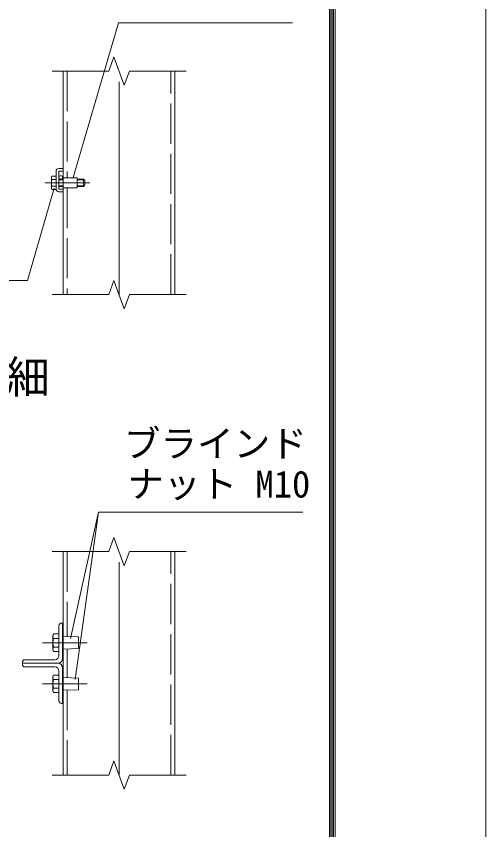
# Model space of a CAD drawing. Units: millimetres at full size; details may follow other scales. Extents: x -10500 to 10500, y -7425 to 7425.
# Drawn here: x 8397 to 10500, y 497 to 4137 of the extents above; entities that cross this region are included whole.
import ezdxf
from ezdxf.enums import TextEntityAlignment as Align

# ---------------------------------------------------------------- set-up
doc = ezdxf.new("R2010")
doc.units = ezdxf.units.MM
doc.header["$LTSCALE"] = 30
doc.linetypes.add('DASHED', pattern=[7.5, 6, -1.5])
doc.linetypes.add('USER1', pattern=[50.8, 31.75, -6.35, 6.35, -6.35])
for name, color, linetype, lineweight in [('0-0_D-STR-TXT', 7, 'Continuous', 13), ('0-1_D-STR-DIM', 7, 'Continuous', 13), ('0-2_D-STR1', 1, 'Continuous', 18), ('0-3_D-BMK', 2, 'USER1', 13), ('0-4_D-STR3', 3, 'Continuous', 13), ('0-A_D-TTL-TXT', 7, 'Continuous', 13), ('0-C_D-TTL', 7, 'Continuous', 18)]:
    doc.layers.add(name, color=color, linetype=linetype, lineweight=lineweight)
doc.styles.add('ＭＳ ゴシック', font='')
doc.styles.get('ＭＳ ゴシック').set_extended_font_data('MS Gothic')

msp = doc.modelspace()

# ---------------------------------------------------------------- linework, layer by layer
at = {"layer": '0-0_D-STR-TXT'}
msp.add_line((8765.73, 1918.02), (8640.25, 1351.93), dxfattribs=at)
for points in [[(9634.48, 4107.26), (8854.36, 4107.26), (8651.99, 3415.38)], [(7426.69, 2954.42), (8446.77, 2954.42), (8567.43, 3366.9)], [(9680.48, 1918.02), (8765.73, 1918.02), (8660.74, 1169.53)]]:
    msp.add_lwpolyline(points, dxfattribs=at)
at = {"layer": '0-1_D-STR-DIM'}
for p, q in [((8834.35, 3954.77), (8811.26, 3891.34)), ((8880.52, 3827.91), (8834.35, 3954.77)), ((8557.44, 3891.34), (8811.26, 3891.34)), ((8903.61, 3891.34), (8880.52, 3827.91)), ((8903.61, 3891.34), (9157.44, 3891.34)), ((8834.35, 2954.77), (8811.26, 2891.34)), ((8880.52, 2827.91), (8834.35, 2954.77)), ((8557.44, 2891.34), (8811.26, 2891.34)), ((8903.61, 2891.34), (8880.52, 2827.91)), ((8903.61, 2891.34), (9157.44, 2891.34)), ((8834.35, 1804.77), (8811.26, 1741.34)), ((8880.52, 1677.91), (8834.35, 1804.77)), ((8557.44, 1741.34), (8811.26, 1741.34)), ((8903.61, 1741.34), (8880.52, 1677.91)), ((8903.61, 1741.34), (9157.44, 1741.34)), ((8834.35, 804.77), (8811.26, 741.34)), ((8880.52, 677.91), (8834.35, 804.77)), ((8557.44, 741.34), (8811.26, 741.34)), ((8903.61, 741.34), (8880.52, 677.91)), ((8903.61, 741.34), (9157.44, 741.34))]:
    msp.add_line(p, q, dxfattribs=at)
at = {"layer": '0-2_D-STR1'}
for p, q in [((8607.44, 3891.34), (8607.44, 2891.34)), ((9107.44, 2891.34), (9107.44, 3891.34)), ((8607.44, 1741.34), (8607.44, 741.34)), ((9107.44, 741.34), (9107.44, 1741.34)), ((8600.24, 1421.34), (8604.24, 1421.34)), ((8604.24, 1261.34), (8604.24, 1421.34)), ((8588.24, 1275.34), (8588.24, 1409.34)), ((8424.24, 1241.34), (8424.24, 1245.34)), ((8424.24, 1241.34), (8584.24, 1241.34)), ((8424.24, 1241.34), (8424.24, 1237.34)), ((8424.24, 1241.34), (8584.24, 1241.34)), ((8436.24, 1257.34), (8570.24, 1257.34)), ((8436.24, 1225.34), (8570.24, 1225.34)), ((8588.24, 1207.34), (8588.24, 1073.34)), ((8604.24, 1221.34), (8604.24, 1061.34)), ((8600.24, 1061.34), (8604.24, 1061.34))]:
    msp.add_line(p, q, dxfattribs=at)
at = {"layer": '0-2_D-STR1', "linetype": 'DASHED'}
for p, q in [((8625.44, 3891.34), (8625.44, 3413.62)), ((9089.44, 2891.34), (9089.44, 3891.34)), ((8625.44, 3369.05), (8625.44, 2891.34)), ((8625.44, 1741.34), (8625.44, 1360.81)), ((9089.44, 741.34), (9089.44, 1741.34)), ((8625.44, 1305.87), (8625.44, 1176.81)), ((8625.44, 1121.87), (8625.44, 741.34))]:
    msp.add_line(p, q, dxfattribs=at)
at = {"layer": '0-2_D-STR1'}
for centre, radius, start, end in [((8600.24, 1409.34), 12, 90, 180), ((8570.24, 1275.34), 18, 270, 0), ((8436.24, 1245.34), 12, 90, 180), ((8584.24, 1261.34), 20, 270, 0), ((8584.24, 1221.34), 20, 0, 90), ((8436.24, 1237.34), 12, 180, 270), ((8570.24, 1207.34), 18, 0, 90), ((8600.24, 1073.34), 12, 180, 270)]:
    msp.add_arc(centre, radius, start, end, dxfattribs=at)
at = {"layer": '0-3_D-BMK'}
for p, q in [((8857.44, 2891.34), (8857.44, 3891.34)), ((8526.13, 3391.34), (8726.13, 3391.34)), ((8857.44, 741.34), (8857.44, 1741.34)), ((8715.04, 1333.34), (8515.04, 1333.34)), ((8715.04, 1149.34), (8515.04, 1149.34))]:
    msp.add_line(p, q, dxfattribs=at)
at = {"layer": '0-4_D-STR3'}
for p, q in [((8575.44, 3443.34), (8575.44, 3363.34)), ((8587.44, 3455.34), (8607.44, 3455.34)), ((8587.44, 3441.34), (8587.44, 3365.34)), ((8589.44, 3443.34), (8607.44, 3443.34)), ((8607.44, 3455.34), (8607.44, 3443.34)), ((8554.24, 3416.54), (8557.02, 3421.36)), ((8554.24, 3416.54), (8554.24, 3366.14)), ((8575.44, 3421.36), (8557.02, 3421.36)), ((8575.44, 3406.35), (8557.02, 3406.35)), ((8575.44, 3421.36), (8575.44, 3361.32)), ((8587.44, 3407.34), (8607.44, 3407.34)), ((8587.44, 3404.34), (8607.44, 3404.34)), ((8607.44, 3413.74), (8670.24, 3413.34)), ((8670.24, 3369.34), (8670.24, 3413.34)), ((8670.24, 3407.34), (8698.64, 3407.34)), ((8670.24, 3404.34), (8701.64, 3404.34)), ((8698.64, 3407.34), (8703.44, 3402.54)), ((8698.64, 3407.34), (8698.64, 3375.34)), ((8703.44, 3402.54), (8703.44, 3380.14)), ((8554.24, 3366.14), (8557.02, 3361.32)), ((8575.44, 3376.33), (8557.02, 3376.33)), ((8575.44, 3361.32), (8557.02, 3361.32)), ((8587.44, 3378.34), (8607.44, 3378.34)), ((8587.44, 3375.34), (8607.44, 3375.34)), ((8587.44, 3351.34), (8607.44, 3351.34)), ((8589.44, 3363.34), (8607.44, 3363.34)), ((8670.24, 3369.34), (8607.44, 3368.94)), ((8607.44, 3363.34), (8607.44, 3351.34)), ((8670.24, 3378.34), (8701.64, 3378.34)), ((8670.24, 3375.34), (8698.64, 3375.34)), ((8698.64, 3375.34), (8703.44, 3380.14)), ((8560.24, 1366.34), (8563.85, 1372.6)), ((8560.24, 1366.34), (8560.24, 1300.34)), ((8563.85, 1372.6), (8588.24, 1372.6)), ((8563.85, 1352.97), (8588.24, 1352.97)), ((8588.24, 1372.6), (8588.24, 1294.08)), ((8604.24, 1305.34), (8604.24, 1361.34)), ((8675.44, 1307.34), (8675.44, 1359.34)), ((8563.85, 1313.71), (8588.24, 1313.71)), ((8560.24, 1300.34), (8563.85, 1294.08)), ((8563.85, 1294.08), (8588.24, 1294.08)), ((8675.44, 1307.34), (8607.44, 1305.34)), ((8560.24, 1182.34), (8563.85, 1188.6)), ((8560.24, 1182.34), (8560.24, 1116.34)), ((8563.85, 1188.6), (8588.24, 1188.6)), ((8563.85, 1168.97), (8588.24, 1168.97)), ((8588.24, 1188.6), (8588.24, 1110.08)), ((8604.24, 1121.34), (8604.24, 1177.34)), ((8675.44, 1123.34), (8675.44, 1175.34)), ((8563.85, 1129.71), (8588.24, 1129.71)), ((8560.24, 1116.34), (8563.85, 1110.08)), ((8563.85, 1110.08), (8588.24, 1110.08)), ((8675.44, 1123.34), (8607.44, 1121.34))]:
    msp.add_line(p, q, dxfattribs=at)
for points in [[(8607.44, 1305.34), (8607.44, 1361.34), (8675.44, 1359.34)], [(8607.44, 1121.34), (8607.44, 1177.34), (8675.44, 1175.34)]]:
    msp.add_lwpolyline(points, dxfattribs=at)
msp.add_circle((8596.24, 3415.34), 8, dxfattribs=at)
for centre, radius, start, end in [((8587.44, 3443.34), 12, 90, 180), ((8589.44, 3441.34), 2, 90, 180), ((8567.99, 3413.86), 13.29, 145.61585, 214.38415), ((8604.38, 3391.34), 49.68, 162.4121, 197.5879), ((8567.99, 3368.82), 13.29, 145.61585, 214.38415), ((8587.44, 3363.34), 12, 180, 270), ((8589.44, 3365.34), 2, 180, 270), ((8578.19, 1362.78), 17.38, 145.61575, 214.38425), ((8625.78, 1333.34), 64.96, 162.41205, 197.58795), ((8605.84, 1361.34), 1.6, 0, 180), ((8578.19, 1303.89), 17.38, 145.61575, 214.38425), ((8605.84, 1305.34), 1.6, 180, 0), ((8578.19, 1178.78), 17.38, 145.61575, 214.38425), ((8625.78, 1149.34), 64.96, 162.41205, 197.58795), ((8605.84, 1177.34), 1.6, 0, 180), ((8578.19, 1119.89), 17.38, 145.61575, 214.38425), ((8605.84, 1121.34), 1.6, 180, 0)]:
    msp.add_arc(centre, radius, start, end, dxfattribs=at)
at = {"layer": '0-C_D-TTL', "color": 2}
msp.add_lwpolyline([(-10500, 7425), (10500, 7425), (10500, -7425), (-10500, -7425)], close=True, dxfattribs=at)
at = {"layer": '0-C_D-TTL'}
for points in [[(-9825, 6875), (9825, 6875), (9825, -6875), (-9825, -6875)], [(-9818.75, 6868.75), (9818.75, 6868.75), (9818.75, -6868.75), (-9818.75, -6868.75)], [(-9812.5, 6862.5), (9812.5, 6862.5), (9812.5, -6862.5), (-9812.5, -6862.5)], [(-9806.25, 6856.25), (9806.25, 6856.25), (9806.25, -6856.25), (-9806.25, -6856.25)], [(-9800, 6850), (9800, 6850), (9800, -6850), (-9800, -6850)]]:
    msp.add_lwpolyline(points, close=True, dxfattribs=at)

# ---------------------------------------------------------------- texts
at = {"layer": '0-0_D-STR-TXT', "style": 'ＭＳ ゴシック'}
for s, p in [('ブラインド', (8878.45, 2128.47)), ('ナット M10', (8894.31, 1946.94))]:
    msp.add_text(s, height=120.3, dxfattribs=at).set_placement(p, align=Align.BOTTOM_LEFT)
at = {"layer": '0-A_D-TTL-TXT', "style": 'ＭＳ ゴシック'}
msp.add_text('中間鉄線取付詳細', height=144.3, dxfattribs=at).set_placement((6972.77, 2407.31), align=Align.BOTTOM_LEFT)

doc.saveas('drawing.dxf')
